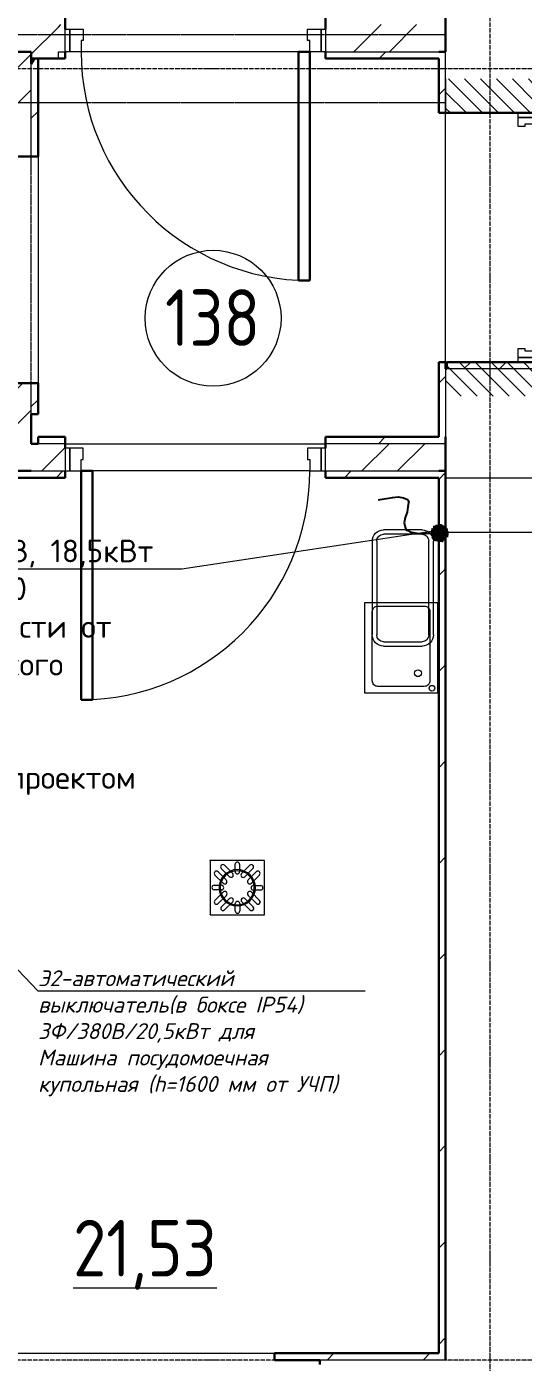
# Model space of a CAD drawing. Header units: millimetres. Extents: x -215207 to 92095, y -30385 to 123050.
# Drawn here: x -22837 to -20644, y 23300 to 29196 of the extents above; entities that cross this region are included whole.
import ezdxf
from ezdxf import colors
from ezdxf.entities.mleader import LeaderData, LeaderLine
from ezdxf.math import Vec2, Vec3

# ---------------------------------------------------------------- set-up
doc = ezdxf.new("R2010")
doc.units = ezdxf.units.MM
for name, pattern in [('ADSK_Линия сетки', [25, 20, -2.5, 0, -2.5]), ('ADSK_Сверху', [4.5, 3, -1.5]), ('ADSK_Штриховая_ш2 п1_5', [4.5, 3, -1.5]), ('SPLOSHNAY', [20, 10, 10]), ('Сверху', [3.96875, 2.38125, -1.5875])]:
    doc.linetypes.add(name, pattern=pattern)
for name, color, linetype, lineweight in [('Атрибут', 250, 'Continuous', 5), ('Двери', 7, 'Continuous', 9), ('ДОНМ_ТХ_(ЭОМ)', 20, 'Continuous', 20), ('Каркас_Импост', 7, 'Continuous', 9), ('Марки помещений', 7, 'Continuous', 20), ('Монтажный зазор', 7, 'Continuous', 9), ('Оборудование пищеблок', 7, 'Continuous', 9), ('Оси', 7, 'Continuous', 9), ('Панель', 7, 'Continuous', 30), ('Проем', 7, 'ADSK_Штриховая_ш2 п1_5', 9), ('Сантехнические приборы', 251, 'Continuous', 0), ('Сверху', 7, 'ADSK_Сверху', 9), ('Средние линии', 7, 'Continuous', 30), ('Стены', 7, 'Continuous', 18), ('Стены разрез', 7, 'Continuous', 30), ('Стены штриховка', 7, 'Continuous', 9), ('Элементы узлов', 7, 'Continuous', 30)]:
    doc.layers.add(name, color=color, linetype=linetype, lineweight=lineweight)
doc.layers.add('ТХ ВК Аннотации', color=7, linetype='Continuous', lineweight=20, true_color=0x4c9a9a)
doc.layers.add('ТХ Подключения ЭОМ', color=7, linetype='Continuous', lineweight=18, true_color=0x003efa)
doc.layers.add('ТХ Подключения', color=10, linetype='SPLOSHNAY')
doc.layers.add('ТХ-Вода (ВК)', color=170, linetype='Continuous')
doc.layers.add('тх размеры розетки', color=7, linetype='Continuous', true_color=0xe91640)
doc.styles.add('GOST Common_3', font='GOST_Common.ttf', dxfattribs={"width": 0.9, "height": 2.5})
doc.styles.add('ISOCPEUR', font='isocpeur.ttf', dxfattribs={"width": 0.9, "height": 270})
doc.styles.add('lloyd', font='isocpeui.ttf', dxfattribs={"height": 120})
doc.styles.add('TX Text.Base', font='calibril.ttf', dxfattribs={"height": 250})
doc.styles.add('ГОСТ 2.304', font='CS_Gost2304.shx')
doc.dimstyles.new('СПДС', dxfattribs={"dimscale": 100, "dimtxt": 2.5, "dimasz": 2.5, "dimexe": 2, "dimexo": 0.625, "dimgap": 1, "dimtad": 1, "dimdec": 0, "dimtxsty": 'ГОСТ 2.304', "dimblk": 'OBLIQUE', "dimblk1": 'OBLIQUE', "dimblk2": 'OBLIQUE', "dimcen": 2.5, "dimdle": 2, "dimadec": 0, "dimazin": 2, "dimtfac": 0.75, "dimtdec": 4, "dimtmove": 1, "dimatfit": 3, "dimfxl": 0, "dimtolj": 1, "dimarcsym": 0})
pattern_1 = [(45, (-45356.5, 7949.98), (-235.7317, 235.7317), []), (45, (-45199.35, 7949.98), (-235.7317, 235.7317), [])]
pattern_2 = [(45, (-45356.5, 7949.98), (-212.132, 212.132), [])]

# ---------------------------------------------------------------- blocks, each defined once
blk = doc.blocks.new('Рукомойник 400х320х210')
at = {"layer": 'Оборудование пищеблок', "color": 0}
blk.add_lwpolyline([(168449.6, -325365.8), (168849.6, -325365.8), (168849.6, -325685.8), (168449.6, -325685.8)], close=True, dxfattribs=at)
blk.add_lwpolyline([(168490.5, -325398.3), (168795.5, -325398.3, -0.414214), (168820.5, -325423.3), (168820.5, -325628.3, -0.414214), (168795.5, -325653.3), (168490.5, -325653.3, -0.414214), (168465.5, -325628.3), (168465.5, -325423.3, -0.414214)], format="xyb", close=True, dxfattribs=at)
for centre, radius in [((168828.2, -325389.4), 12.5), ((168762.2, -325451.2), 14.9)]:
    blk.add_circle(centre, radius, dxfattribs=at)
at = {"layer": 'Атрибут', "style": 'ISOCPEUR', "width": 0.85}
blk.add_attdef('№_ПОЗИЦИИ', (168644.3, -325480.1), '', height=150, dxfattribs=at)
blk = doc.blocks.new('трап')
at = {"layer": 'ТХ ВК Аннотации'}
for p, q in [((34771.5, 62035.5), (34531.5, 62035.5)), ((34532, 62035), (34532, 61795)), ((34772, 61795), (34772, 62035)), ((34589.8, 61934.6), (34553.6, 61970.8)), ((34567.2, 61985.5), (34603.4, 61949.3)), ((34617.7, 61963.6), (34581.5, 61999.8)), ((34595.6, 62013.9), (34631.8, 61977.7)), ((34642.3, 61986), (34642.3, 62018.3)), ((34662.3, 62018.3), (34662.3, 61986)), ((34671, 61977.7), (34707.3, 62013.9)), ((34721.4, 61999.8), (34685.2, 61963.6)), ((34699.5, 61949.3), (34735.7, 61985.5)), ((34750.4, 61970.8), (34714.2, 61934.6)), ((34582.4, 61905.5), (34550, 61905.7)), ((34550.1, 61925.7), (34582.5, 61925.5)), ((34723.3, 61924.5), (34755.7, 61924.3)), ((34553.6, 61859.2), (34589.8, 61895.4)), ((34604, 61881.3), (34567.7, 61845)), ((34582, 61830.7), (34618.3, 61867)), ((34632.4, 61852.8), (34596.2, 61816.6)), ((34707.8, 61816.6), (34671.6, 61852.8)), ((34685.7, 61867), (34722, 61830.7)), ((34736.2, 61845), (34700, 61881.3)), ((34714.2, 61895.4), (34750.4, 61859.2)), ((34755.6, 61904.3), (34723.2, 61904.5)), ((34532, 61795), (34772, 61795)), ((34642.9, 61812.2), (34642.9, 61844.6)), ((34662.9, 61844.6), (34662.9, 61812.2))]:
    blk.add_line(p, q, dxfattribs=at)
for centre, start, end in [((34652.3, 62018.3), 0, 180), ((34560.1, 61978.4), 45, 225), ((34588.6, 62006.9), 45, 225), ((34624.8, 61970.6), 225, 45), ((34652.3, 61986), 180, 0), ((34678.1, 61970.6), 135, 315), ((34714.3, 62006.9), 315, 135), ((34742.8, 61978.4), 315, 135), ((34550.1, 61915.7), 89.62193, 269.62193), ((34582.5, 61915.5), 269.62193, 89.62193), ((34596.9, 61941.7), 225, 45), ((34707.1, 61941.7), 135, 315), ((34723.3, 61914.5), 89.62193, 269.62193), ((34755.6, 61914.3), 269.62193, 89.62193), ((34560.7, 61852.1), 135, 315), ((34596.9, 61888.3), 315, 135), ((34625.3, 61859.9), 315, 135), ((34652.9, 61844.6), 0, 180), ((34678.7, 61859.9), 45, 225), ((34707.1, 61888.3), 45, 225), ((34743.3, 61852.1), 225, 45), ((34589.1, 61823.7), 135, 315), ((34652.9, 61812.2), 180, 0), ((34714.9, 61823.7), 225, 45)]:
    blk.add_arc(centre, 10, start, end, dxfattribs=at)
for points, knots in [([(34533.5, 62033.5), (34533.3, 62033.7), (34533.1, 62033.9), (34532.8, 62034.2), (34532.5, 62034.5), (34532.3, 62034.7), (34532.2, 62034.8), (34532, 62035), (34531.9, 62035.1), (34531.7, 62035.3), (34531.6, 62035.4), (34531.5, 62035.5), (34531.5, 62035.5), (34531.5, 62035.5), (34531.5, 62035.5)], [0, 0, 0, 0, 0.142857, 0.285714, 0.357143, 0.428571, 0.5, 0.571429, 0.642857, 0.714286, 0.785714, 0.857143, 0.928571, 1, 1, 1, 1]), ([(34771.5, 62035.5), (34771.5, 62035.5), (34771.4, 62035.5), (34771.4, 62035.5), (34771.3, 62035.4), (34771.2, 62035.3), (34771.1, 62035.1), (34770.9, 62035), (34770.7, 62034.8), (34770.6, 62034.7), (34770.4, 62034.5), (34770.2, 62034.2), (34769.8, 62033.9), (34769.6, 62033.7), (34769.5, 62033.5)], [0, 0, 0, 0, 0.071429, 0.142857, 0.214286, 0.285714, 0.357143, 0.428571, 0.5, 0.571429, 0.642857, 0.714286, 0.857143, 1, 1, 1, 1]), ([(34532, 61795), (34532, 61795), (34532, 61795), (34532.1, 61795.1), (34532.2, 61795.2), (34532.3, 61795.3), (34532.4, 61795.4), (34532.5, 61795.5), (34532.7, 61795.7), (34532.9, 61795.9), (34533.1, 61796.1), (34533.3, 61796.3), (34533.6, 61796.6), (34533.9, 61796.9), (34534, 61797)], [0, 0, 0, 0, 0.071429, 0.142857, 0.214286, 0.285714, 0.357143, 0.428571, 0.5, 0.571429, 0.642857, 0.714286, 0.857143, 1, 1, 1, 1]), ([(34770, 61797), (34770.1, 61796.9), (34770.4, 61796.6), (34770.7, 61796.3), (34770.9, 61796.1), (34771.1, 61795.9), (34771.3, 61795.7), (34771.5, 61795.5), (34771.6, 61795.4), (34771.7, 61795.3), (34771.8, 61795.2), (34771.9, 61795.1), (34772, 61795), (34772, 61795), (34772, 61795)], [0, 0, 0, 0, 0.142857, 0.285714, 0.357143, 0.428571, 0.5, 0.571429, 0.642857, 0.714286, 0.785714, 0.857143, 0.928571, 1, 1, 1, 1])]:
    blk.add_open_spline(points, degree=3, knots=knots, dxfattribs=at)
blk = doc.blocks.new('тра')
at = {"layer": 'ТХ-Вода (ВК)', "color": 0}
blk.add_blockref('трап', (-316770.7, -4870.6), dxfattribs=at)
blk = doc.blocks.new('ed')
at = {"color": 0}
for p, q in [((-207, 270), (207, 270)), ((-207, 250), (207, 250)), ((-257, 50), (-257, 220)), ((-237, 50), (-237, 220)), ((237, 220), (237, 50)), ((257, 220), (257, 50)), ((207, 20), (-207, 20)), ((207, 0), (-207, 0))]:
    blk.add_line(p, q, dxfattribs=at)
for centre, radius, start, end in [((-207, 220), 50, 90, 180), ((-207, 220), 30, 90, 180), ((207, 220), 50, 0, 90), ((207, 220), 30, 0, 90), ((-207, 50), 50, 180, 270), ((-207, 50), 30, 180, 270), ((207, 50), 50, 270, 0), ((207, 50), 30, 270, 0)]:
    blk.add_arc(centre, radius, start, end, dxfattribs=at)
blk = doc.blocks.new('el-kab-sv-tx')
at = {"color": 0}
blk.add_lwpolyline([(0.762, 1.99), (0.889, 1.567), (0.931, 1.397), (0.931, 1.228), (0.889, 1.101), (0.847, 1.058), (0.804, 1.058), (0.677, 1.058), (0.508, 1.058), (0.339, 1.101), (0.169, 1.101), (0.042, 1.058), (-0.042, 1.016), (-0.042, 0.974), (-0.085, 0.847), (-0.085, 0.677), (-0.042, 0.254)], dxfattribs=at)
at = {"color": 0, "transparency": 33554559}
for points in [[(-0.212, 0.169), (0.085, 0.127), (-0.254, 0.127)], [(-0.254, 0.127), (-0.212, 0.127), (-0.212, 0.127)], [(-0.212, 0.127), (-0.254, 0.127), (-0.169, 0.085)], [(-0.254, 0.127), (-0.169, 0.085), (-0.254, 0.085)], [(0.085, 0.127), (-0.254, 0.127), (0.042, 0)], [(-0.254, 0.127), (0.042, 0), (-0.042, 0)], [(-0.169, 0.085), (-0.254, 0.085), (-0.085, 0.042)], [(-0.254, 0.085), (-0.085, 0.042), (-0.254, 0.042)], [(-0.085, 0.042), (-0.254, 0.042), (-0.042, 0)], [(-0.254, 0.042), (-0.042, 0), (-0.254, 0)], [(-0.254, 0), (0, 0), (0, 0)], [(0, 0), (0, 0), (-0.254, 0)], [(0, 0), (-0.254, 0), (0, -0.042)], [(-0.254, 0), (0, -0.042), (-0.254, -0.042)], [(-0.169, 0.212), (0.127, 0.169), (-0.212, 0.169)], [(0.127, 0.169), (-0.212, 0.169), (0.085, 0.127)], [(-0.127, 0.212), (0.127, 0.212), (-0.169, 0.212)], [(0.127, 0.212), (-0.169, 0.212), (0.127, 0.169)], [(-0.085, 0.254), (0.127, 0.212), (-0.127, 0.212)], [(0.169, 0.212), (0.169, 0.212), (-0.127, 0.212)], [(0.169, 0.212), (-0.127, 0.212), (0.127, 0.212)], [(-0.127, 0.212), (0.169, 0.212), (0.127, 0.212)], [(-0.042, 0.254), (0.085, 0.254), (-0.085, 0.254)], [(0.127, 0.254), (0.127, 0.254), (-0.085, 0.254)], [(0.127, 0.254), (-0.085, 0.254), (0.085, 0.254)], [(0.127, 0.254), (-0.085, 0.254), (0.127, 0.212)], [(0, 0.254), (0.042, 0.254), (-0.042, 0.254)], [(-0.042, 0.254), (0.042, 0.254), (0.042, 0.254)], [(0.042, 0.254), (-0.042, 0.254), (0.085, 0.254)], [(0.042, 0), (0.296, -0.042), (0, -0.042)], [(0.085, 0.127), (0.254, 0.085), (0.042, 0.085)], [(0.254, 0.085), (0.042, 0.085), (0.296, 0)], [(0.042, 0.085), (0.296, 0), (0.042, 0)], [(0.296, 0), (0.042, 0), (0.296, -0.042)], [(0.127, 0.169), (0.254, 0.127), (0.085, 0.127)], [(0.254, 0.127), (0.085, 0.127), (0.254, 0.085)], [(0.169, 0.212), (0.127, 0.212), (0.127, 0.212)], [(0.212, 0.212), (0.212, 0.212), (0.127, 0.212)], [(0.212, 0.212), (0.127, 0.212), (0.169, 0.212)], [(0.212, 0.212), (0.127, 0.212), (0.212, 0.169)], [(0.127, 0.212), (0.212, 0.169), (0.127, 0.169)], [(0.212, 0.169), (0.127, 0.169), (0.254, 0.127)], [(0, -0.042), (-0.254, -0.042), (-0.042, -0.085)], [(-0.254, -0.042), (-0.042, -0.085), (-0.254, -0.085)], [(-0.042, -0.085), (-0.254, -0.085), (-0.085, -0.169)], [(-0.254, -0.085), (-0.085, -0.169), (-0.254, -0.169)], [(-0.254, -0.169), (-0.085, -0.169), (-0.212, -0.169)], [(-0.085, -0.169), (-0.212, -0.169), (-0.127, -0.212)], [(-0.212, -0.169), (-0.127, -0.212), (-0.169, -0.212)], [(-0.127, -0.254), (-0.127, -0.254), (-0.169, -0.212)], [(-0.127, -0.254), (-0.169, -0.212), (-0.127, -0.212)], [(-0.085, -0.169), (0.212, -0.212), (-0.127, -0.212)], [(0.212, -0.212), (-0.127, -0.212), (0.169, -0.254)], [(-0.127, -0.212), (0.169, -0.254), (-0.127, -0.254)], [(-0.127, -0.254), (0.169, -0.254), (0.169, -0.254)], [(0.169, -0.254), (0.169, -0.254), (-0.127, -0.254)], [(0.169, -0.254), (-0.127, -0.254), (0.127, -0.254)], [(-0.127, -0.254), (0.127, -0.254), (-0.085, -0.254)], [(-0.042, -0.085), (0.254, -0.127), (-0.085, -0.127)], [(0.254, -0.127), (-0.085, -0.127), (0.212, -0.169)], [(-0.085, -0.127), (0.212, -0.169), (-0.085, -0.169)], [(0.212, -0.169), (-0.085, -0.169), (0.212, -0.212)], [(0.127, -0.254), (-0.085, -0.254), (0.085, -0.296)], [(-0.085, -0.254), (0.085, -0.296), (-0.085, -0.296)], [(0.085, -0.296), (-0.085, -0.296), (0.042, -0.296)], [(-0.085, -0.296), (0.042, -0.296), (-0.042, -0.296)], [(0, -0.042), (0.254, -0.085), (-0.042, -0.085)], [(0.254, -0.085), (-0.042, -0.085), (0.254, -0.127)], [(0.042, -0.296), (-0.042, -0.296), (0, -0.296)], [(-0.042, -0.296), (0.042, -0.296), (0.042, -0.296)], [(0.042, -0.296), (0.042, -0.296), (-0.042, -0.296)], [(0.296, -0.042), (0, -0.042), (0.254, -0.085)]]:
    blk.add_solid(points, dxfattribs=at)
blk = doc.blocks.new('AC_Дверь_Однопольная_Деревянная - Дв-11л_1_2200х1100_Л_Подвал_ПВХ-4936202-План 1 этажа смеж')
at = {"layer": 'Каркас_Импост'}
for p, q in [((-505, 60), (-555, 60)), ((-555, 60), (-555, -40)), ((-505, 10), (-505, 60)), ((555, 60), (505, 60)), ((505, 60), (505, 10)), ((555, -40), (555, 60)), ((-495, 10), (-505, 10)), ((-495, -40), (-495, 10)), ((505, 10), (495, 10)), ((495, 10), (495, -40)), ((-555, -40), (-495, -40)), ((495, -40), (555, -40))]:
    blk.add_line(p, q, dxfattribs=at)
at = {"layer": 'Монтажный зазор'}
for p, q in [((-555, 60), (-575, 60)), ((-575, 60), (-575, -40)), ((-555, -40), (-555, 60)), ((575, 60), (555, 60)), ((555, 60), (555, -40)), ((575, -40), (575, 60)), ((-575, -40), (-555, -40)), ((555, -40), (575, -40))]:
    blk.add_line(p, q, dxfattribs=at)
at = {"layer": 'Панель'}
for p, q in [((505, 1070), (455, 1070)), ((455, 1070), (455, 60)), ((505, 60), (505, 1070)), ((455, 60), (505, 60))]:
    blk.add_line(p, q, dxfattribs=at)
at = {"layer": 'Панель', "lineweight": 9}
blk.add_arc((505, 60), 1010, 90, 180, dxfattribs=at)
blk = doc.blocks.new('AC_Дверь_Однопольная_Стальная - Дв-8__1_2200х1100h_Пр_Металл-5101135-План 1 этажа смеж')
at = {"layer": 'Двери', "lineweight": 18}
h = blk.add_hatch(dxfattribs=at)
h.set_pattern_fill('FP_2', color=256, style=0, pattern_type=2)
h.set_pattern_definition([(45, (0, 0), (-35.3553, 35.3553), [])])
h.paths.add_polyline_path([(700, 195), (550, 195), (550, -195), (700, -195)])
h.paths.add_polyline_path([(-550, -195), (-550, 195), (-700, 195), (-700, -195)])
at = {"layer": 'Каркас_Импост'}
for p, q in [((-530, 195), (-500, 195)), ((-530, 125), (-530, 195)), ((-500, 195), (-500, 155)), ((500, 195), (530, 195)), ((500, 155), (500, 195)), ((530, 195), (530, 125)), ((-490, 125), (-530, 125)), ((-500, 155), (-490, 155)), ((-490, 155), (-490, 125)), ((490, 155), (500, 155)), ((490, 125), (490, 155)), ((530, 125), (490, 125))]:
    blk.add_line(p, q, dxfattribs=at)
at = {"layer": 'Монтажный зазор'}
for p, q in [((-550, 195), (-530, 195)), ((-550, 125), (-550, 195)), ((-530, 195), (-530, 125)), ((530, 195), (550, 195)), ((530, 125), (530, 195)), ((550, 195), (550, 125)), ((-530, 125), (-550, 125)), ((550, 125), (530, 125))]:
    blk.add_line(p, q, dxfattribs=at)
at = {"layer": 'Панель'}
for p, q in [((-500, 1195), (-460, 1195)), ((-500, 195), (-500, 1195)), ((-460, 1195), (-460, 195)), ((-460, 195), (-500, 195))]:
    blk.add_line(p, q, dxfattribs=at)
at = {"layer": 'Панель', "lineweight": 9}
blk.add_arc((-500, 195), 1000, 0, 90, dxfattribs=at)
at = {"layer": 'Проем'}
for p, q in [((-550, 195), (-700, 195)), ((-550, -195), (-550, 195)), ((700, 195), (550, 195)), ((550, 195), (550, -195)), ((-700, -195), (-550, -195)), ((550, -195), (700, -195))]:
    blk.add_line(p, q, dxfattribs=at)
blk = doc.blocks.new('AC_Дверь_Однопольная_Деревянная - Дв-18_1_1900х1100_Пр_Подвал_ПВХ-5965294-План 1 этажа смеж')
at = {"layer": 'Каркас_Импост'}
for p, q in [((-555, 60), (-505, 60)), ((-555, -40), (-555, 60)), ((-505, 60), (-505, 10)), ((505, 60), (555, 60)), ((505, 10), (505, 60)), ((555, 60), (555, -40)), ((-505, 10), (-495, 10)), ((-495, 10), (-495, -40)), ((495, 10), (505, 10)), ((495, -40), (495, 10)), ((-495, -40), (-555, -40)), ((555, -40), (495, -40))]:
    blk.add_line(p, q, dxfattribs=at)
at = {"layer": 'Монтажный зазор'}
for p, q in [((-575, 60), (-555, 60)), ((-575, -40), (-575, 60)), ((-555, 60), (-555, -40)), ((555, 60), (575, 60)), ((555, -40), (555, 60)), ((575, 60), (575, -40)), ((-555, -40), (-575, -40)), ((575, -40), (555, -40))]:
    blk.add_line(p, q, dxfattribs=at)
at = {"layer": 'Панель'}
for p, q in [((-505, 1070), (-455, 1070)), ((-505, 60), (-505, 1070)), ((-455, 1070), (-455, 60)), ((-455, 60), (-505, 60))]:
    blk.add_line(p, q, dxfattribs=at)
at = {"layer": 'Панель', "lineweight": 9}
blk.add_arc((-505, 60), 1010, 0, 90, dxfattribs=at)
blk = doc.blocks.new('Дверь-Проем - 1000x 1060 мм-3565589-План 1 этажа смеж')
at = {"layer": 'Средние линии'}
for p, q in [((-508.2, 125), (-508.2, -125)), ((491.8, -125), (491.8, 125))]:
    blk.add_line(p, q, dxfattribs=at)
at = {"layer": 'Элементы узлов', "linetype": 'Сверху', "lineweight": 9}
for p, q in [((491.8, 125), (-508.2, 125)), ((-508.2, -125), (491.8, -125))]:
    blk.add_line(p, q, dxfattribs=at)
blk = doc.blocks.new('ADSK_ППР_Трап вертикальный - С гидрозатвором 240х240 D110-5766548-План 1 этажа смеж')
at = {"layer": 'Сантехнические приборы'}
for p, q in [((120, 120), (-120, 120)), ((-120, 120), (-120, -120)), ((120, -120), (120, 120)), ((-120, -120), (120, -120))]:
    blk.add_line(p, q, dxfattribs=at)
for radius, start, end in [(80, 0, 180), (75, 360, 180), (75, 109.97124, 115.02876), (75, 64.97124, 70.02876), (80, 180, 0), (75, 180, 360), (75, 154.97124, 160.02876), (75, 19.97124, 25.02876), (75, 199.97124, 205.02876), (75, 334.97124, 340.02876), (75, 244.97124, 250.02876), (75, 289.97124, 295.02876)]:
    blk.add_arc((0, 0), radius, start, end, dxfattribs=at)
blk = doc.blocks.new('ADSK_Марка_Помещение_ОдноЗначение_Номер - Номер-462100-План 1 этажа смеж')
at = {"layer": 'Марки помещений'}
blk.add_circle((0, 0), 3, dxfattribs=at)
blk = doc.blocks.new('_Dot')
at = {"color": 0, "linetype": 'ByBlock', "lineweight": -2}
blk.add_line((-0.5, 0), (-1, 0), dxfattribs=at)
at = {"color": 0, "linetype": 'ByBlock', "const_width": 0.5}
blk.add_lwpolyline([(-0.25, 0, 1), (0.25, 0, 1)], format="xyb", close=True, dxfattribs=at)
blk = doc.blocks.new('_Oblique')
at = {"color": 0, "linetype": 'ByBlock', "lineweight": -2}
blk.add_line((-0.5, -0.5), (0.5, 0.5), dxfattribs=at)
blk = doc.blocks.new('*D582')
at = {"layer": 'Defpoints', "color": 0, "ltscale": 100, "transparency": 16777216}
for p in [(-21054, 27205.2), (-20364.9, 27205.2), (-21054.4, 26965.4, 3.6)]:
    blk.add_point(p, dxfattribs=at)
at = {"layer": 'тх размеры розетки', "color": 0, "lineweight": 9, "ltscale": 100, "transparency": 16777216}
for p, q in [((-19610.9, 27311.5), (-19610.9, 28017.8)), ((-20364.9, 26765.4), (-20364.9, 27405.2)), ((-20364.9, 27085.3), (-19610.9, 27311.5)), ((-20991.5, 27205.2), (-20164.9, 27205.2)), ((-20991.9, 26965.4), (-20164.9, 26965.4))]:
    blk.add_line(p, q, dxfattribs=at)
at = {"layer": 'тх размеры розетки', "color": 0, "lineweight": 9, "ltscale": 100, "transparency": 16777216, "xscale": 250, "yscale": 250, "zscale": 250}
for p, rotation in [((-20364.9, 27205.2), 90), ((-20364.9, 26965.4), 270)]:
    blk.add_blockref('_Oblique', p, dxfattribs=dict(at, rotation=rotation))
at = {"layer": 'тх размеры розетки', "color": 0, "ltscale": 100, "transparency": 16777216, "insert": (-19845.5, 27664.6), "char_height": 250, "attachment_point": 5, "rotation": 90, "style": 'ГОСТ 2.304', "bg_fill": 3, "box_fill_scale": 1.1, "bg_fill_color": 256, "bg_fill_true_color": 13158600, "bg_fill_transparency": 0}
blk.add_mtext('\\A1;240', dxfattribs=at)

msp = doc.modelspace()

# ---------------------------------------------------------------- hatches: boundary and pattern name
at = {"layer": 'Стены разрез', "lineweight": 9}
h = msp.add_hatch(dxfattribs=at)
h.set_pattern_fill('FP_1', color=256, style=0, pattern_type=2)
h.set_pattern_definition(pattern_1)
h.paths.add_polyline_path([(-22817.5, 29055.2), (-22697.5, 29055.2), (-22697.5, 30755.2), (-22817.5, 30755.2), (-22817.5, 29085.2)])
h = msp.add_hatch(dxfattribs=at)
h.set_pattern_fill('FP_1', color=256, style=0, pattern_type=2)
h.set_pattern_definition(pattern_1)
h.paths.add_polyline_path([(-24182.5, 29085.2), (-24182.5, 29160.2), (-23782.5, 29160.2), (-23782.5, 29085.2), (-22817.5, 29085.2), (-22817.5, 29205.2), (-25027.5, 29205.2), (-25027.5, 29085.2), (-24632.5, 29085.2)])
h = msp.add_hatch(dxfattribs=at)
h.set_pattern_fill('FP_1', color=256, style=0, pattern_type=2)
h.set_pattern_definition(pattern_1)
h.paths.add_polyline_path([(-21517.5, 29085.2), (-20987.5, 29085.2), (-20987.5, 29205.2), (-21517.5, 29205.2), (-21517.5, 29182)])
h.paths.add_polyline_path([(-22667.5, 29085.2), (-22667.5, 29205.2), (-22697.5, 29205.2), (-22697.5, 29085.2)])
h = msp.add_hatch(dxfattribs=at)
h.set_pattern_fill('FP_1', color=256, style=0, pattern_type=2)
h.set_pattern_definition(pattern_1)
h.paths.add_polyline_path([(-22817.5, 27485.2), (-22817.5, 27623.1), (-23067.5, 27623.1), (-23067.5, 27485.2)])
h.paths.add_polyline_path([(-22817.5, 28623.1), (-22817.5, 29085.2), (-23067.5, 29085.2), (-23067.5, 28623.1)])
h = msp.add_hatch(dxfattribs=at)
h.set_pattern_fill('FP_13', color=256, style=0, pattern_type=2)
h.set_pattern_definition(pattern_2)
h.paths.add_polyline_path([(-21165.5, 29055.2), (-21017.5, 29055.2), (-21017.5, 29085.2), (-21517.5, 29085.2), (-21517.5, 29055.2)])
h.paths.add_polyline_path([(-22667.5, 29055.2), (-22667.5, 29085.2), (-22697.5, 29085.2), (-22697.5, 29055.2)])
h = msp.add_hatch(dxfattribs=at)
h.set_pattern_fill('FP_13', color=256, style=0, pattern_type=2)
h.set_pattern_definition(pattern_2)
h.paths.add_polyline_path([(-21017.5, 27385.2), (-20987.5, 27385.2), (-20987.5, 27715.2), (-21017.5, 27715.2), (-21017.5, 27565.2)])
h.paths.add_polyline_path([(-21017.5, 28815.2), (-20987.5, 28815.2), (-20987.5, 29085.2), (-21017.5, 29085.2), (-21017.5, 28965.2)])
h = msp.add_hatch(dxfattribs=at)
h.set_pattern_fill('FP_13', color=256, style=0, pattern_type=2)
h.set_pattern_definition(pattern_2)
h.paths.add_polyline_path([(-22787.5, 27485.2), (-22787.5, 27623.1), (-22817.5, 27623.1), (-22817.5, 27485.2)])
h.paths.add_polyline_path([(-22817.5, 28623.1), (-22787.5, 28623.1), (-22787.5, 29055.2), (-22802.5, 29055.2), (-22817.5, 29031.7)])
h = msp.add_hatch(dxfattribs=at)
h.set_pattern_fill('FP_1', color=256, style=0, pattern_type=2)
h.set_pattern_definition(pattern_1)
h.paths.add_polyline_path([(-20602.5, 27685.2), (-20602.5, 27715.2), (-20982.5, 27715.2), (-20982.5, 27685.2), (-20675.5, 27685.2)])
h = msp.add_hatch(dxfattribs=at)
h.set_pattern_fill('FP_1', color=256, style=0, pattern_type=2)
h.set_pattern_definition(pattern_1)
h.paths.add_polyline_path([(-22817.5, 27235.2), (-22817.5, 27485.2), (-24132.5, 27485.2), (-24132.5, 27235.2), (-24035.7, 27235.2)])
h = msp.add_hatch(dxfattribs=at)
h.set_pattern_fill('FP_13', color=256, style=0, pattern_type=2)
h.set_pattern_definition(pattern_2)
h.paths.add_polyline_path([(-21517.5, 27355.2), (-20987.5, 27355.2), (-20987.5, 27385.2), (-21517.5, 27385.2)])
h.paths.add_polyline_path([(-22787.5, 27355.2), (-22667.5, 27355.2), (-22667.5, 27385.2), (-22787.5, 27385.2)])
h = msp.add_hatch(dxfattribs=at)
h.set_pattern_fill('FP_1', color=256, style=0, pattern_type=2)
h.set_pattern_definition(pattern_1)
h.paths.add_polyline_path([(-21517.5, 27235.2), (-20987.5, 27235.2), (-20987.5, 27355.2), (-21517.5, 27355.2), (-21517.5, 27335.2)])
h.paths.add_polyline_path([(-22817.5, 27235.2), (-22667.5, 27235.2), (-22667.5, 27355.2), (-22817.5, 27355.2)])
h = msp.add_hatch(dxfattribs=at)
h.set_pattern_fill('FP_13', color=256, style=0, pattern_type=2)
h.set_pattern_definition(pattern_2)
h.paths.add_polyline_path([(-21165.5, 27205.2), (-21017.5, 27205.2), (-21017.5, 27235.2), (-21517.5, 27235.2), (-21517.5, 27205.2)])
h.paths.add_polyline_path([(-24035.7, 27205.2), (-22667.5, 27205.2), (-22667.5, 27235.2), (-24162.5, 27235.2), (-24162.5, 27205.2)])
h = msp.add_hatch(dxfattribs=at)
h.set_pattern_fill('FP_13', color=256, style=0, pattern_type=2)
h.set_pattern_definition(pattern_2)
h.paths.add_polyline_path([(-20987.5, 23340.2), (-20987.5, 27235.2), (-21017.5, 27235.2), (-21017.5, 23340.2)])
h = msp.add_hatch(dxfattribs=at)
h.set_pattern_fill('FP_13', color=256, style=0, pattern_type=2)
h.set_pattern_definition(pattern_2)
h.paths.add_polyline_path([(-23292.5, 23310.2), (-23292.5, 23340.2), (-24377.5, 23340.2), (-24377.5, 23310.2), (-24035.7, 23310.2)])
h.paths.add_polyline_path([(-20987.5, 23310.2), (-20987.5, 23340.2), (-21742.5, 23340.2), (-21742.5, 23310.2), (-21165.5, 23310.2)])
h.paths.add_polyline_path([(-26657.5, 23310.2), (-26127.5, 23310.2), (-26127.5, 23340.2), (-26657.5, 23340.2)])

# ---------------------------------------------------------------- linework, layer by layer
at = {"layer": 'Оси', "linetype": 'ADSK_Линия сетки'}
for p, q in [((-20792.5, 41539.2), (-20792.5, 17344.4)), ((-13527.5, 29010.2), (-44588.9, 29010.2)), ((-13527.5, 23310.2), (-44580.4, 23310.2))]:
    msp.add_line(p, q, dxfattribs=at)
at = {"layer": 'Сверху'}
for p, q in [((-20987.5, 29160.2), (-41452.5, 29160.2)), ((-20987.5, 28860.2), (-41452.5, 28860.2))]:
    msp.add_line(p, q, dxfattribs=at)
at = {"layer": 'Стены'}
for p, q in [((-21637.5, 29085.2), (-22597.5, 29085.2)), ((-20987.5, 27715.2), (-20987.5, 29085.2)), ((-22787.5, 28623.1), (-22787.5, 27623.1)), ((-20987.5, 27685.2), (-20987.5, 27385.2)), ((-20602.5, 27685.2), (-20982.5, 27685.2)), ((-22667.5, 27355.2), (-21517.5, 27355.2)), ((-21587.5, 27235.2), (-22547.5, 27235.2)), ((-23292.5, 23340.2), (-21742.5, 23340.2)), ((-20987.5, 23310.2), (-21542.5, 23310.2))]:
    msp.add_line(p, q, dxfattribs=at)
at = {"layer": 'Стены разрез'}
for p, q in [((-22667.5, 29185.2), (-22667.5, 30725.2)), ((-20987.5, 29085.2), (-20987.5, 29475.2)), ((-21517.5, 29235.2), (-21517.5, 29185.2)), ((-23782.5, 29085.2), (-22817.5, 29085.2)), ((-22817.5, 29031.7), (-22817.5, 29085.2)), ((-22667.5, 29055.2), (-22667.5, 29085.2)), ((-21517.5, 29085.2), (-21517.5, 29055.2)), ((-21017.5, 29085.2), (-20987.5, 29085.2)), ((-22817.5, 29055.2), (-22667.5, 29055.2)), ((-22802.5, 29055.2), (-22817.5, 29031.7)), ((-22787.5, 28623.1), (-22787.5, 29055.2)), ((-21517.5, 29055.2), (-21017.5, 29055.2)), ((-21017.5, 29055.2), (-21017.5, 28815.2)), ((-18092.5, 28815.2), (-21017.5, 28815.2)), ((-22817.5, 28623.1), (-22787.5, 28623.1)), ((-21017.5, 27715.2), (-21017.5, 27385.2)), ((-20987.5, 27715.2), (-21017.5, 27715.2)), ((-20987.5, 27685.2), (-20987.5, 27715.2)), ((-20982.5, 27715.2), (-20982.5, 27685.2)), ((-20602.5, 27715.2), (-20982.5, 27715.2)), ((-20982.5, 27685.2), (-20987.5, 27685.2)), ((-22787.5, 27623.1), (-22817.5, 27623.1)), ((-22787.5, 27485.2), (-22787.5, 27623.1)), ((-22817.5, 27355.2), (-22817.5, 27485.2)), ((-22817.5, 27485.2), (-22787.5, 27485.2)), ((-22667.5, 27385.2), (-22787.5, 27385.2)), ((-22787.5, 27385.2), (-22787.5, 27355.2)), ((-22667.5, 27335.2), (-22667.5, 27385.2)), ((-21017.5, 27385.2), (-21517.5, 27385.2)), ((-21517.5, 27385.2), (-21517.5, 27335.2)), ((-20987.5, 27235.2), (-20987.5, 27385.2)), ((-22787.5, 27355.2), (-22817.5, 27355.2)), ((-24162.5, 27205.2), (-22667.5, 27205.2)), ((-24132.5, 27235.2), (-22817.5, 27235.2)), ((-22667.5, 27205.2), (-22667.5, 27235.2)), ((-21517.5, 27235.2), (-21517.5, 27205.2)), ((-21517.5, 27205.2), (-21017.5, 27205.2)), ((-21017.5, 27235.2), (-20987.5, 27235.2)), ((-21017.5, 27205.2), (-21017.5, 23340.2)), ((-20987.5, 23310.2), (-20987.5, 27235.2)), ((-21017.5, 23340.2), (-21742.5, 23340.2)), ((-21742.5, 23340.2), (-21742.5, 23310.2)), ((-21742.5, 23310.2), (-21542.5, 23310.2)), ((-21542.5, 23310.2), (-21542.5, 23290.2))]:
    msp.add_line(p, q, dxfattribs=at)
at = {"layer": 'Стены штриховка'}
for p, q in [((-22697.5, 29085.2), (-22667.5, 29085.2)), ((-22697.5, 29055.2), (-22697.5, 29085.2)), ((-21517.5, 29085.2), (-21017.5, 29085.2)), ((-22817.5, 28623.1), (-22817.5, 29031.7)), ((-22817.5, 27485.2), (-22817.5, 27623.1)), ((-22667.5, 27355.2), (-22787.5, 27355.2)), ((-20987.5, 27355.2), (-21517.5, 27355.2)), ((-22817.5, 27235.2), (-22667.5, 27235.2)), ((-21517.5, 27235.2), (-21017.5, 27235.2))]:
    msp.add_line(p, q, dxfattribs=at)

# ---------------------------------------------------------------- block references
msp.add_blockref('тра', (260211.2, -31649.2))
at = {"layer": 'Двери'}
for name, p, rotation in [('AC_Дверь_Однопольная_Деревянная - Дв-18_1_1900х1100_Пр_Подвал_ПВХ-5965294-План 1 этажа смеж', (-22092.5, 29145.2), 180), ('Дверь-Проем - 1000x 1060 мм-3565589-План 1 этажа смеж', (-22942.5, 28114.9), 269.9999999999998), ('AC_Дверь_Однопольная_Деревянная - Дв-11л_1_2200х1100_Л_Подвал_ПВХ-4936202-План 1 этажа смеж', (-22092.5, 27295.2), 180)]:
    msp.add_blockref(name, p, dxfattribs=dict(at, rotation=rotation))
at = {"layer": 'ДОНМ_ТХ_(ЭОМ)', "xscale": -1, "rotation": 90}
msp.add_blockref('ed', (-21041.5, 26718.2), dxfattribs=at)
at = {"layer": 'Марки помещений', "xscale": 99.99999999999993, "yscale": 99.99999999999993, "zscale": 99.99999999999993}
msp.add_blockref('ADSK_Марка_Помещение_ОдноЗначение_Номер - Номер-462100-План 1 этажа смеж', (-22014.2, 27908.9), dxfattribs=at)
at = {"layer": 'Оборудование пищеблок', "color": 217, "true_color": 0x93278f, "rotation": 270}
msp.add_blockref('Рукомойник 400х320х210', (304341.9, 195104.2), dxfattribs=at)
at = {"layer": 'Проем', "rotation": 269.9999999999999}
msp.add_blockref('AC_Дверь_Однопольная_Стальная - Дв-8__1_2200х1100h_Пр_Металл-5101135-План 1 этажа смеж', (-20792.5, 28265.2), dxfattribs=at)
at = {"layer": 'Сантехнические приборы'}
msp.add_blockref('ADSK_ППР_Трап вертикальный - С гидрозатвором 240х240 D110-5766548-План 1 этажа смеж', (-21907.5, 25395.2), dxfattribs=at)
at = {"layer": 'ТХ Подключения', "lineweight": 5, "xscale": 144, "yscale": 144, "zscale": 144, "rotation": 81.98422414128001}
msp.add_blockref('el-kab-sv-tx', (-21016.5, 26959.3, 3.8), dxfattribs=at)

# ---------------------------------------------------------------- texts
at = {"layer": 'Марки помещений', "lineweight": 9, "char_height": 250, "attachment_point": 1, "style": 'GOST Common_3'}
for s, insert, width in [('138', (-22226.6, 28036.6), 526.709), ('\\L21,53', (-22632.7, 23929), 815.316)]:
    msp.add_mtext(s, dxfattribs=dict(at, insert=insert, width=width))

# ---------------------------------------------------------------- leaders
at = {"layer": 'ТХ Подключения ЭОМ'}
ml = msp.add_multileader_mtext('Standard', dxfattribs=at)
ml.set_content('\\A1;{\\fISOCPEUR|b0|i0|c204|p34;П\\fISOCPEUR|b0|i0|c0|p34;42\\fISOCPEUR|b0|i0|c204|p34;, 3ф, 380В, 18,5кВт \\PH=15\\fISOCPEUR|b0|i0|c0|p34;00\\fISOCPEUR|b0|i0|c204|p34;; \\fISOCPEUR|b0|i0|c0|p34;l=1\\fISOCPEUR|b0|i0|c204|p34;0\\fISOCPEUR|b0|i0|c0|p34;00\\P\\fISOCPEUR|b0|i0|c204|p34;Кабель подвести от автоматического выключателя.^JВыключатель определить проектом}', color=256, style='TX Text.Base')
ml.set_leader_properties(lineweight=9)
ml.set_arrow_properties(name='DOT')
ml.build(insert=Vec2(0, 0))
ml.multileader.update_dxf_attribs({"text_left_attachment_type": 6, "text_right_attachment_type": 6, "dogleg_length": 50, "arrow_head_size": 50})
ctx = ml.context
ctx.base_point, ctx.char_height, ctx.arrow_head_size, ctx.landing_gap_size, ctx.plane_origin = Vec3(-23854.4, 26801.8, 3.8), 100, 50, 140, Vec3(-1497.9, 26608.5, 3.8)
ctx.left_attachment, ctx.right_attachment = 6, 6
notes = []
notes.append((ctx, [(1, (1, 1, 0), (-22152.8, 26801.8, 3.8), (-1, 0), 11.6, [(1, [(-21010.4, 26974, 3.8)], 0, [])])]))
ctx.mtext.insert, ctx.mtext.width, ctx.mtext.flow_direction = Vec3(-23714.4, 26931.8, 3.8), 1490.672, 5
ml = msp.add_multileader_mtext('Standard', dxfattribs=at)
ml.set_content('\\A1;Э2-автоматический\\Pвыключатель(в боксе IP54)\\P3Ф/380В/20,5кВт для\\P{\\A0;Машина посудомоечная купольная} (h=1600 мм от УЧП)', color=256, style='lloyd')
ml.set_leader_properties(lineweight=9)
ml.build(insert=Vec2(0, 0))
ml.multileader.update_dxf_attribs({"text_left_attachment_type": 6, "text_right_attachment_type": 6, "dogleg_length": 0.45, "arrow_head_size": 95})
ctx = ml.context
ctx.base_point, ctx.char_height, ctx.arrow_head_size, ctx.landing_gap_size, ctx.plane_origin = Vec3(-22787.2, 24939.6), 70, 95, 0.09, Vec3(-19001.2, 24060)
ctx.left_attachment, ctx.right_attachment = 6, 6
notes.append((ctx, [(1, (1, 1, 0), (-22787.8, 24939.6), (1, 0), 0.54, [(0, [(-23210.4, 25381.3)], 0, [])])]))
ctx.mtext.insert, ctx.mtext.width, ctx.mtext.flow_direction = Vec3(-22787.1, 25030.6), 1430.756, 5
for ctx, leaders in notes:
    for number, flags, end, landing, length, lines in leaders:
        leader = LeaderData()
        leader.index, (leader.has_last_leader_line, leader.has_dogleg_vector, leader.attachment_direction) = number, flags
        leader.last_leader_point, leader.dogleg_vector, leader.dogleg_length = Vec3(end), Vec3(landing), length
        for number, points, colour, breaks in lines:
            line = LeaderLine()
            line.index, line.vertices, line.color, line.breaks = number, Vec3.list(points), colors.encode_raw_color(colour), breaks
            leader.lines.append(line)
        ctx.leaders.append(leader)

# ---------------------------------------------------------------- next in the draw order: dimensions: what is measured, and where the dimension line sits
at = {"layer": 'тх размеры розетки', "ltscale": 100}
dim = msp.add_linear_dim(base=(-20364.9, 27205.2), p1=(-21054.4, 26965.4, 3.6), p2=(-21054, 27205.2), angle=90, dimstyle='СПДС', override={"dimtfill": 1, "dimlwd": 9, "dimlwe": 9}, dxfattribs=at)
dim.commit()
dim.dimension.update_dxf_attribs({"geometry": '*D582', "text_midpoint": (-19845.5, 27411.5)})

doc.saveas('drawing.dxf')
